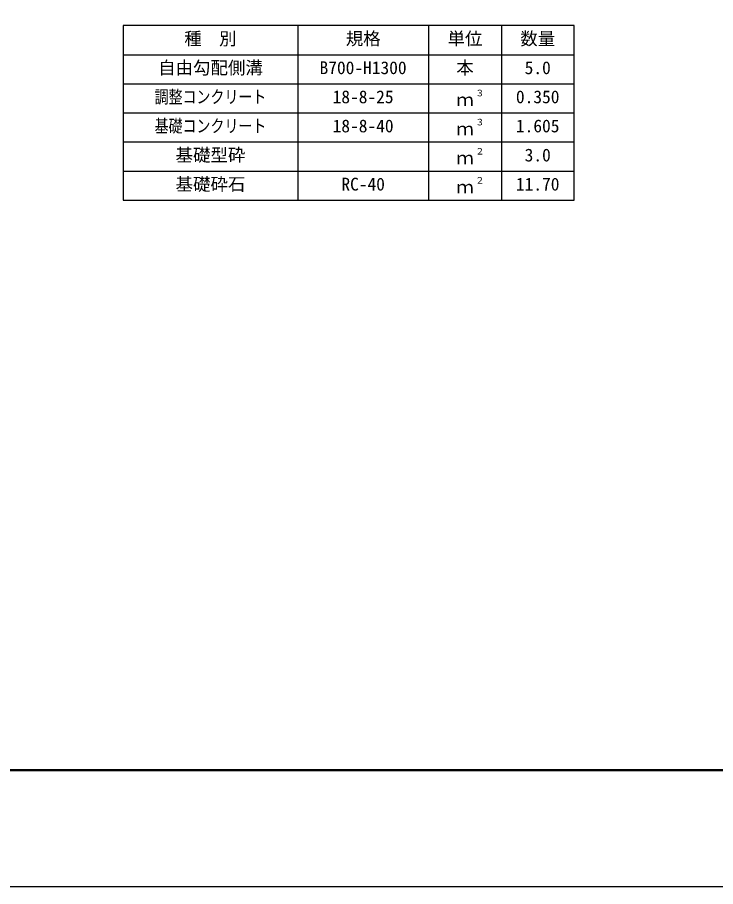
# Model space of a CAD drawing. Units: millimetres, scale not verified. Extents: x -16800 to 16800, y -5940 to 5940.
# Drawn here: x 3661 to 6061, y -5940 to -2953 of the extents above; entities that cross this region are included whole.
import ezdxf
from ezdxf.enums import TextEntityAlignment as Align

# ---------------------------------------------------------------- set-up
doc = ezdxf.new("R2010")
doc.units = ezdxf.units.MM
doc.header["$LTSCALE"] = 20
for name, color, linetype, lineweight in [('0-1_Defpoints', 5, 'Continuous', 25), ('0-3_HYO', 3, 'Continuous', 25), ('0-4_HYO2', 4, 'Continuous', 25), ('0-6_TXT', 7, 'Continuous', 25), ('0-7_WAKU', 3, 'Continuous', 25)]:
    doc.layers.add(name, color=color, linetype=linetype, lineweight=lineweight)
doc.styles.add('ＭＳ ゴシック', font='')
doc.styles.get('ＭＳ ゴシック').set_extended_font_data('MS Gothic')

msp = doc.modelspace()

# ---------------------------------------------------------------- linework, layer by layer
at = {"layer": '0-1_Defpoints'}
msp.add_lwpolyline([(0, -5940), (16800, -5940), (16800, 5940), (0, 5940)], close=True, dxfattribs=at)
at = {"layer": '0-3_HYO'}
for p, q in [((4625, -2981.13), (4625, -3581.13)), ((5075, -2981.13), (5075, -3581.13)), ((5325, -2981.13), (5325, -3581.13)), ((4025, -3081.13), (5575, -3081.13))]:
    msp.add_line(p, q, dxfattribs=at)
msp.add_lwpolyline([(4025, -3581.13), (5575, -3581.13), (5575, -2981.13), (4025, -2981.13)], close=True, dxfattribs=at)
at = {"layer": '0-4_HYO2'}
for p, q in [((4025, -3181.13), (5575, -3181.13)), ((4025, -3281.13), (5575, -3281.13)), ((4025, -3381.13), (5575, -3381.13)), ((4025, -3481.13), (5575, -3481.13))]:
    msp.add_line(p, q, dxfattribs=at)
at = {"layer": '0-7_WAKU', "lineweight": 50}
msp.add_lwpolyline([(400, -5540), (16400, -5540), (16400, 5540), (400, 5540)], close=True, dxfattribs=at)

# ---------------------------------------------------------------- texts
at = {"layer": '0-6_TXT', "style": 'ＭＳ ゴシック'}
for s, height, p in [('種\u3000別', 43.99, (4235, -3061.13)), ('規格', 43.99, (4790, -3061.13)), ('単位', 43.99, (5140, -3061.13)), ('数量', 43.99, (5390, -3061.13)), ('自由勾配側溝', 43.99, (4145, -3161.13)), ('B700-H1300', 43.99, (4700, -3161.13)), ('本', 43.99, (5170, -3161.13)), ('5.0', 43.99, (5405, -3161.13)), ('18-8-25', 43.99, (4745, -3261.13)), ('ｍ', 43.99, (5170, -3271.13)), ('３', 21.99, (5235.54, -3230.76)), ('0.350', 43.99, (5375, -3261.13)), ('18-8-40', 43.99, (4745, -3361.13)), ('３', 21.99, (5235.54, -3330.76)), ('1.605', 43.99, (5375, -3361.13)), ('ｍ', 43.99, (5170, -3371.13)), ('基礎型砕', 43.99, (4205, -3461.13)), ('２', 21.99, (5235.54, -3430.76)), ('3.0', 43.99, (5405, -3461.13)), ('ｍ', 43.99, (5170, -3471.13)), ('基礎砕石', 43.99, (4205, -3561.13)), ('RC-40', 43.99, (4775, -3561.13)), ('ｍ', 43.99, (5170, -3571.13)), ('２', 21.99, (5235.54, -3530.76)), ('11.70', 43.99, (5375, -3561.13))]:
    msp.add_text(s, height=height, dxfattribs=at).set_placement(p, align=Align.BOTTOM_LEFT)
at = {"layer": '0-6_TXT', "style": 'ＭＳ ゴシック', "width": 0.8}
for s, p in [('調整コンクリート', (4133, -3261.13)), ('基礎コンクリート', (4133, -3361.13))]:
    msp.add_text(s, height=43.99, dxfattribs=at).set_placement(p, align=Align.BOTTOM_LEFT)

doc.saveas('drawing.dxf')
